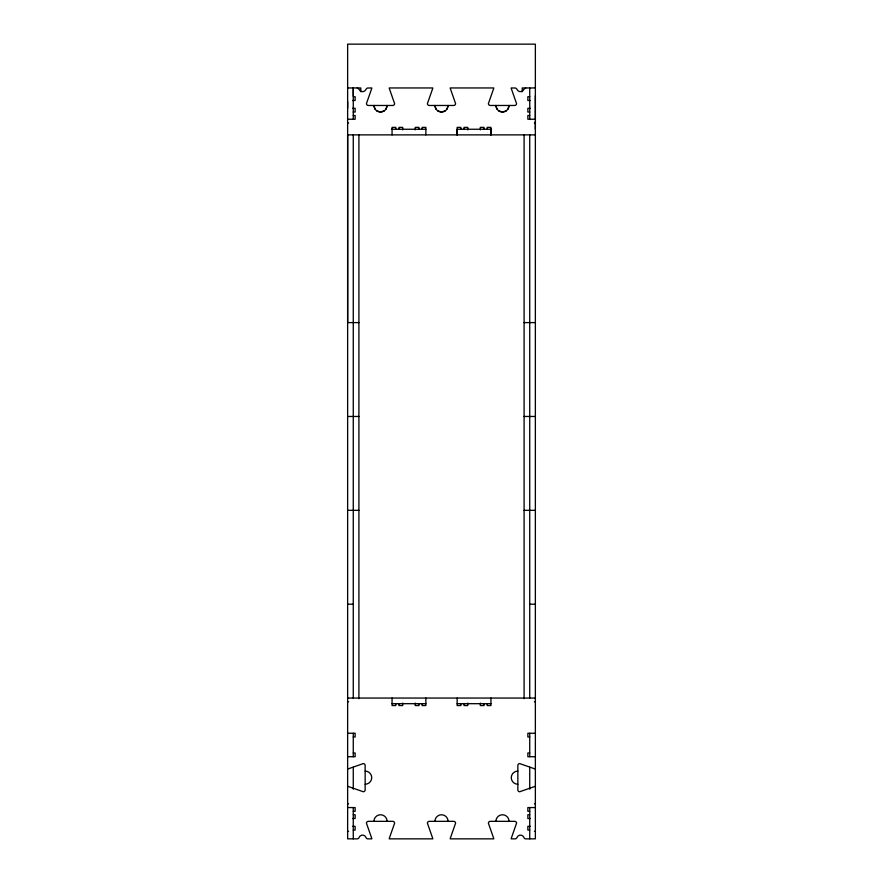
<?xml version="1.0" encoding="UTF-8"?>
<svg xmlns="http://www.w3.org/2000/svg" width="883" height="883" viewBox="0 0 883 883"><rect width="100%" height="100%" fill="white"/><g stroke="black" fill="none" stroke-linecap="round" stroke-linejoin="round"><path stroke-width="1.32" d="M347.637 108.289L347.637 101.766M353.266 95.772L353.266 87.958L353.266 119.238M490.937 129.249L490.937 134.878L490.937 127.373L487.184 127.373L487.184 129.249M535.363 129.249L535.363 121.114M535.363 95.772L535.363 119.238L527.857 119.238L527.857 115.485L529.734 115.485M535.363 87.958L535.363 44.15L347.637 44.15L347.637 838.85L357.229 838.85A1.876 1.876 0 0 0 358.995 837.603A3.753 3.753 0 0 1 366.081 837.603A1.876 1.876 0 0 0 367.847 838.85L371.809 838.85A1.876 1.876 0 0 0 371.732 838.309L366.445 823.21A1.876 1.876 0 0 1 368.321 821.333L392.725 821.333A1.876 1.876 0 0 1 394.602 823.21L389.315 838.309A1.876 1.876 0 0 0 389.237 838.85L432.791 838.85A1.876 1.876 0 0 0 432.703 838.309L427.416 823.21A1.876 1.876 0 0 1 429.293 821.333L453.707 821.333A1.876 1.876 0 0 1 455.584 823.21L450.297 838.309A1.876 1.876 0 0 0 450.209 838.85L493.763 838.85A1.876 1.876 0 0 0 493.685 838.309L488.398 823.21A1.876 1.876 0 0 1 490.275 821.333L514.679 821.333A1.876 1.876 0 0 1 516.555 823.21L511.268 838.309A1.876 1.876 0 0 0 511.191 838.85L515.153 838.85A1.876 1.876 0 0 0 516.919 837.603A3.753 3.753 0 0 1 524.005 837.603A1.876 1.876 0 0 0 525.771 838.85L535.363 838.85L535.363 87.958L522.217 87.958L522.217 91.711M385.981 109.128L387.096 105.474A6.567 6.567 0 0 1 380.518 112.042L376.655 110.794M446.964 109.128L448.067 105.474A6.567 6.567 0 0 1 441.5 112.042L437.637 110.794M507.946 109.128L509.049 105.474A6.567 6.567 0 0 1 502.482 112.042L498.619 110.794M384.381 110.794L380.518 112.042A6.567 6.567 0 0 1 373.951 105.474L375.054 109.128M445.363 110.794L441.5 112.042A6.567 6.567 0 0 1 434.922 105.474L436.036 109.128M506.345 110.794L502.482 112.042A6.567 6.567 0 0 1 495.904 105.474L497.019 109.128M525.771 87.958L524.005 89.205A3.764 3.764 0 0 1 516.919 89.205L515.705 88.035L511.191 87.958A1.887 1.887 0 0 0 511.268 88.488L516.555 103.598A1.876 1.876 0 0 1 514.679 105.474L490.275 105.474A1.876 1.876 0 0 1 488.398 103.598L493.685 88.488A1.887 1.887 0 0 0 493.763 87.958L450.209 87.958A1.887 1.887 0 0 0 450.297 88.488L455.584 103.598A1.876 1.876 0 0 1 453.707 105.474L429.293 105.474A1.876 1.876 0 0 1 427.416 103.598L432.703 88.488A1.887 1.887 0 0 0 432.791 87.958L389.237 87.958A1.887 1.887 0 0 0 389.315 88.488L394.602 103.598A1.876 1.876 0 0 1 392.725 105.474L368.321 105.474A1.876 1.876 0 0 1 366.445 103.598L371.732 88.488A1.887 1.887 0 0 0 371.809 87.958L367.295 88.035L366.081 89.205A3.764 3.764 0 0 1 358.995 89.205L357.229 87.958M347.637 87.958L360.783 87.958L360.783 91.711M353.266 96.711L355.143 96.711L355.143 100.463L352.648 100.463M529.734 96.711L527.857 96.711L527.857 100.463L530.352 100.463M352.648 108.289L355.143 108.289L355.143 112.042L353.266 112.042M530.352 108.289L527.857 108.289L527.857 112.042L529.734 112.042M353.266 115.485L355.143 115.485L355.143 119.238L347.637 119.238M347.637 122.991L348.575 122.991M534.425 122.991L535.363 122.991M391.489 129.249L425.86 129.249M491.511 129.249L457.14 129.249L457.14 134.878L457.14 127.373L460.893 127.373L460.893 129.249M535.363 134.878L347.637 134.878L347.637 322.604L358.906 322.604M524.094 322.604L535.363 322.604M347.637 416.467L358.906 416.467M524.094 416.467L535.363 416.467M347.637 510.33L358.906 510.33M524.094 510.33L535.363 510.33M347.637 604.193L353.266 604.193M529.734 604.193L535.363 604.193M347.637 698.056L535.363 698.056M347.637 701.808L348.575 701.808M534.425 701.808L535.363 701.808M392.063 703.685L425.86 703.685M457.14 703.685L490.937 703.685M347.637 733.254L355.143 733.254L355.143 737.007L353.266 737.007M535.363 733.254L527.857 733.254L527.857 737.007L529.734 737.007M353.266 752.967L355.143 752.967L355.143 756.72L347.637 756.72M529.734 752.967L527.857 752.967L527.857 756.72L535.363 756.72M347.637 803.806L348.575 803.806M534.425 803.806L535.363 803.806M347.637 807.559L355.143 807.559L355.143 811.322L353.266 811.322M535.363 807.559L527.857 807.559L527.857 811.322L529.734 811.322M353.266 814.755L355.143 814.755L355.143 818.508L352.648 818.508M529.734 814.755L527.857 814.755L527.857 818.508L530.352 818.508M352.648 826.333L355.143 826.333L355.143 830.086L353.266 830.086M530.352 826.333L527.857 826.333L527.857 830.086L529.734 830.086M347.637 831.345L348.575 831.345M534.425 831.345L535.363 831.345M529.734 87.958L529.734 119.238M529.734 134.878L529.734 698.056M529.734 733.254L529.734 756.72M529.734 767.25L529.734 789.181M529.734 807.559L529.734 838.85M524.094 134.878L524.094 698.685M490.937 698.056L490.937 705.561L487.184 705.561L487.184 703.685M484.05 129.249L484.05 127.373L480.297 127.373L480.297 129.878M484.05 703.685L484.05 705.561L480.297 705.561L480.297 703.067M467.78 129.878L467.78 127.373L464.028 127.373L464.028 129.249M467.78 703.067L467.78 705.561L464.028 705.561L464.028 703.685M460.893 703.685L460.893 705.561L457.14 705.561L457.14 698.056M425.86 134.878L425.86 127.373L422.107 127.373L422.107 129.249M425.86 698.056L425.86 705.561L422.107 705.561L422.107 703.685M418.972 129.249L418.972 127.373L415.22 127.373L415.22 129.878M418.972 703.685L418.972 705.561L415.22 705.561L415.22 703.067M402.703 129.878L402.703 127.373L398.95 127.373L398.95 129.249M402.703 703.067L402.703 705.561L398.95 705.561L398.95 703.685M395.816 129.249L395.816 127.373L392.063 127.373L392.063 134.878M395.816 703.685L395.816 705.561L392.063 705.561L392.063 698.056M358.906 134.878L358.906 698.685M353.266 134.878L353.266 698.056M353.266 733.254L353.266 756.72M353.266 767.25L353.266 789.181M353.266 807.559L353.266 838.85M347.637 786.378A1.876 1.876 0 0 1 348.178 786.455L363.277 791.753A1.876 1.876 0 0 0 365.154 789.866L365.154 765.462A1.876 1.876 0 0 0 363.277 763.585L348.178 768.872A1.876 1.876 0 0 1 347.637 768.95M365.154 771.102A6.567 6.567 0 0 1 371.732 777.669A6.567 6.567 0 0 1 365.154 784.236M535.363 768.95A1.876 1.876 0 0 1 534.822 768.872L519.723 763.585A1.876 1.876 0 0 0 517.846 765.462L517.846 789.866A1.876 1.876 0 0 0 519.723 791.753L534.822 786.455A1.876 1.876 0 0 1 535.363 786.378M517.846 784.236A6.567 6.567 0 0 1 511.268 777.669A6.567 6.567 0 0 1 517.846 771.102M495.904 821.333A6.567 6.567 0 0 1 502.482 814.755A6.567 6.567 0 0 1 509.049 821.333M434.933 821.333A6.567 6.567 0 0 1 441.5 814.755A6.567 6.567 0 0 1 448.067 821.333M373.951 821.333A6.567 6.567 0 0 1 380.518 814.755A6.567 6.567 0 0 1 387.096 821.333"/></g></svg>
